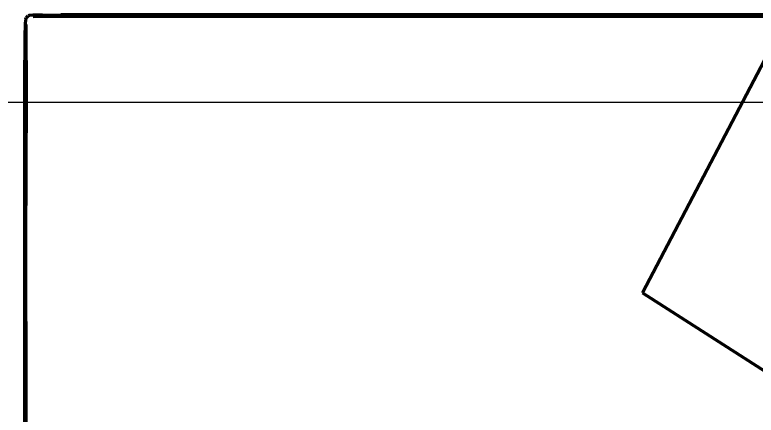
# Model space of a CAD drawing. Header units: millimetres. Extents: x 4307 to 31003, y 2809 to 20009.
# Drawn here: x 11459.5 to 11811.6, y 9617.3 to 9807.5 of the extents above; entities that cross this region are included whole.
import ezdxf

# ---------------------------------------------------------------- set-up
doc = ezdxf.new("R2010")
doc.units = ezdxf.units.MM
doc.layers.add('ProfileEdges', color=7, linetype='Continuous')

msp = doc.modelspace()

# ---------------------------------------------------------------- linework, layer by layer
msp.add_lwpolyline([(9699.18, 9766.01), (12222.44, 9766.01), (12222.44, 8521.35), (9699.18, 8521.35)], close=True)
at = {"layer": 'ProfileEdges', "lineweight": 211}
for p, q in [((11464.92, 9806.15), (11464.75, 9805.74)), ((11465.49, 9806.78), (11464.92, 9806.15)), ((11465.49, 9806.78), (11465.86, 9807)), ((11466.26, 9807.18), (11465.86, 9807)), ((11468.07, 9807.34), (11466.26, 9807.18)), ((11472.67, 9807.44), (11468.07, 9807.34)), ((11472.77, 9806.98), (11468.2, 9806.89)), ((11468.2, 9806.89), (11468.24, 9806.75)), ((11468.24, 9806.75), (11472.8, 9806.84)), ((11472.67, 9807.44), (11481.43, 9807.5)), ((11481.49, 9807.04), (11472.77, 9806.98)), ((11472.8, 9806.84), (11481.51, 9806.89)), ((11495.7, 9807.55), (11481.43, 9807.5)), ((11495.75, 9807.07), (11481.49, 9807.04)), ((11481.51, 9806.89), (11495.77, 9806.93)), ((11980.88, 9807.54), (11495.7, 9807.55)), ((11514.15, 9807.22), (11495.75, 9807.07)), ((11495.75, 9807.07), (11535.33, 9807.1)), ((11514.17, 9806.95), (11495.75, 9807.07)), ((11495.77, 9806.93), (11514.17, 9806.95)), ((11514.15, 9807.22), (11514.14, 9807.33)), ((11962.44, 9807.33), (11514.14, 9807.33)), ((11535.33, 9807.1), (11514.15, 9807.22)), ((11514.17, 9806.95), (11962.41, 9806.95)), ((11464.42, 9803.05), (11464.33, 9797.19)), ((11464.58, 9805.29), (11464.42, 9803.05)), ((11464.75, 9805.74), (11464.58, 9805.29)), ((11464.74, 9797.09), (11464.82, 9802.9)), ((11464.83, 9797.07), (11464.82, 9802.9)), ((11464.33, 9797.19), (11464.27, 9785.99)), ((11464.74, 9797.09), (11464.69, 9785.91)), ((11464.83, 9797.07), (11464.74, 9797.09)), ((11464.87, 9797.06), (11464.83, 9797.07)), ((11464.83, 9787.75), (11464.83, 9797.07)), ((11464.83, 9787.75), (11464.87, 9797.06)), ((11464.23, 9767.67), (11464.27, 9785.99)), ((11464.69, 9785.91), (11464.66, 9767.62)), ((11464.82, 9785.89), (11464.77, 9716.88)), ((11464.82, 9785.89), (11464.83, 9787.75)), ((11757.6, 9675.42), (11815.59, 9786.02)), ((11464.23, 9494), (11464.23, 9767.67)), ((11464.53, 9744.02), (11464.66, 9767.62)), ((11464.66, 9494.06), (11464.66, 9767.62)), ((11464.43, 9744.03), (11464.36, 9744.02)), ((11464.36, 9744.02), (11464.43, 9573.78)), ((11464.43, 9744.03), (11464.53, 9744.02)), ((11464.43, 9744.03), (11464.43, 9573.78)), ((11464.9, 9601.28), (11464.77, 9716.88)), ((11464.79, 9494.07), (11464.77, 9716.88)), ((11757.6, 9675.42), (11823, 9633.47))]:
    msp.add_line(p, q, dxfattribs=at)

doc.saveas('drawing.dxf')
